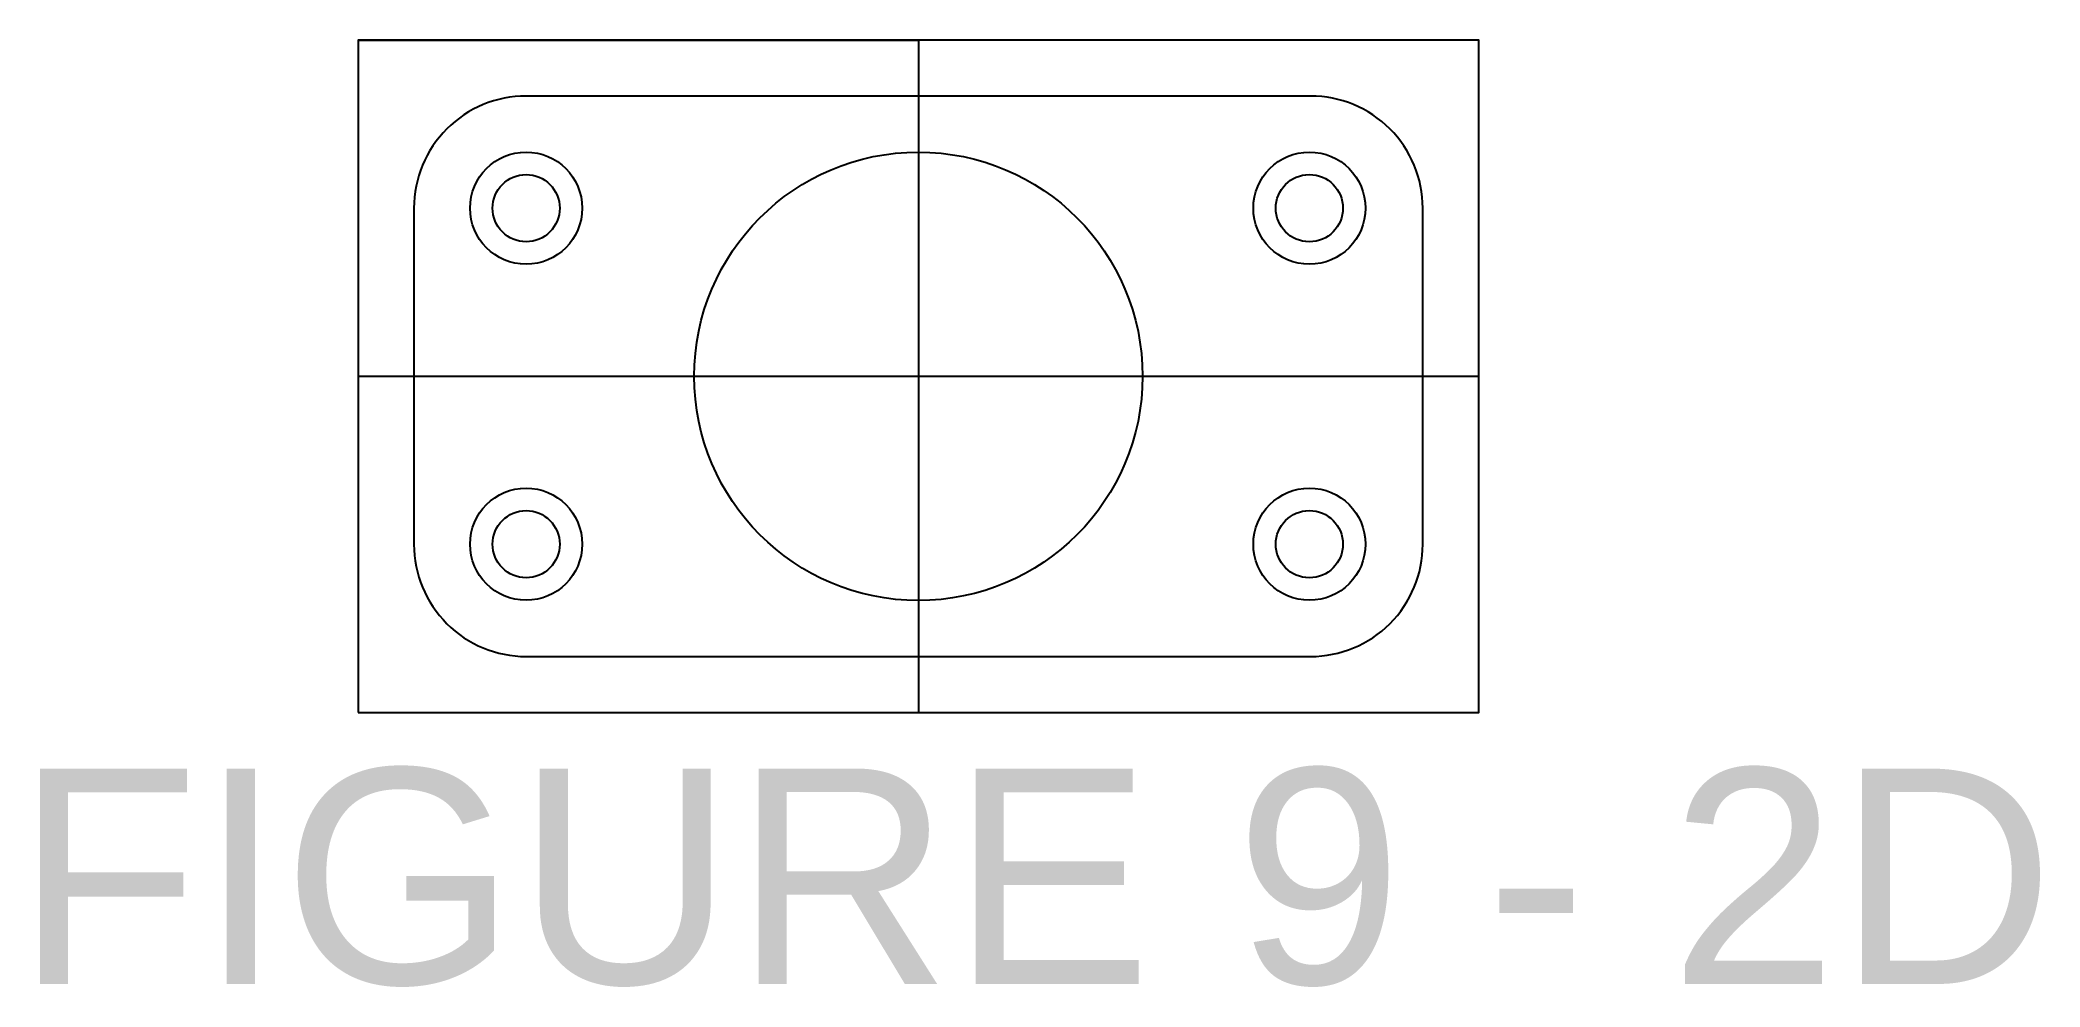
# Model space of a CAD drawing. Header units: inches. Extents: x 41.9 to 69.8, y 8.8 to 22.
import ezdxf

# ---------------------------------------------------------------- set-up
doc = ezdxf.new("R2010")
doc.units = ezdxf.units.IN
doc.header["$MEASUREMENT"] = 0
doc.styles.get("Standard").update_dxf_attribs({"font": 'arial.ttf'})

msp = doc.modelspace()

# ---------------------------------------------------------------- linework, layer by layer
for p, q in [((46.376, 21.95), (54.183, 21.95)), ((54.183, 21.95), (54.183, 12.582)), ((46.376, 17.266), (61.989, 17.266))]:
    msp.add_line(p, q)
msp.add_lwpolyline([(46.376, 12.582), (61.989, 12.582), (61.989, 21.95), (46.376, 21.95)], close=True)
msp.add_lwpolyline([(48.718, 13.363), (59.647, 13.363, 0.414214), (61.209, 14.924), (61.209, 19.608, 0.414214), (59.647, 21.17), (48.718, 21.17, 0.414214), (47.156, 19.608), (47.156, 14.924, 0.414214)], format="xyb", close=True)
for centre, radius in [((48.718, 19.608), 0.781), ((54.183, 17.266), 3.123), ((59.63, 19.608), 0.781), ((48.718, 19.608), 0.468), ((59.63, 19.608), 0.468), ((48.718, 14.927), 0.781), ((59.63, 14.927), 0.781), ((48.718, 14.927), 0.468), ((59.63, 14.927), 0.468)]:
    msp.add_circle(centre, radius)

# ---------------------------------------------------------------- texts
at = {"insert": (41.602, 11.802), "char_height": 3, "attachment_point": 1}
msp.add_mtext_dynamic_manual_height_columns('FIGURE 9 - 2D', width=235.26413, gutter_width=12.5, heights=[0], dxfattribs=at)

doc.saveas('drawing.dxf')
